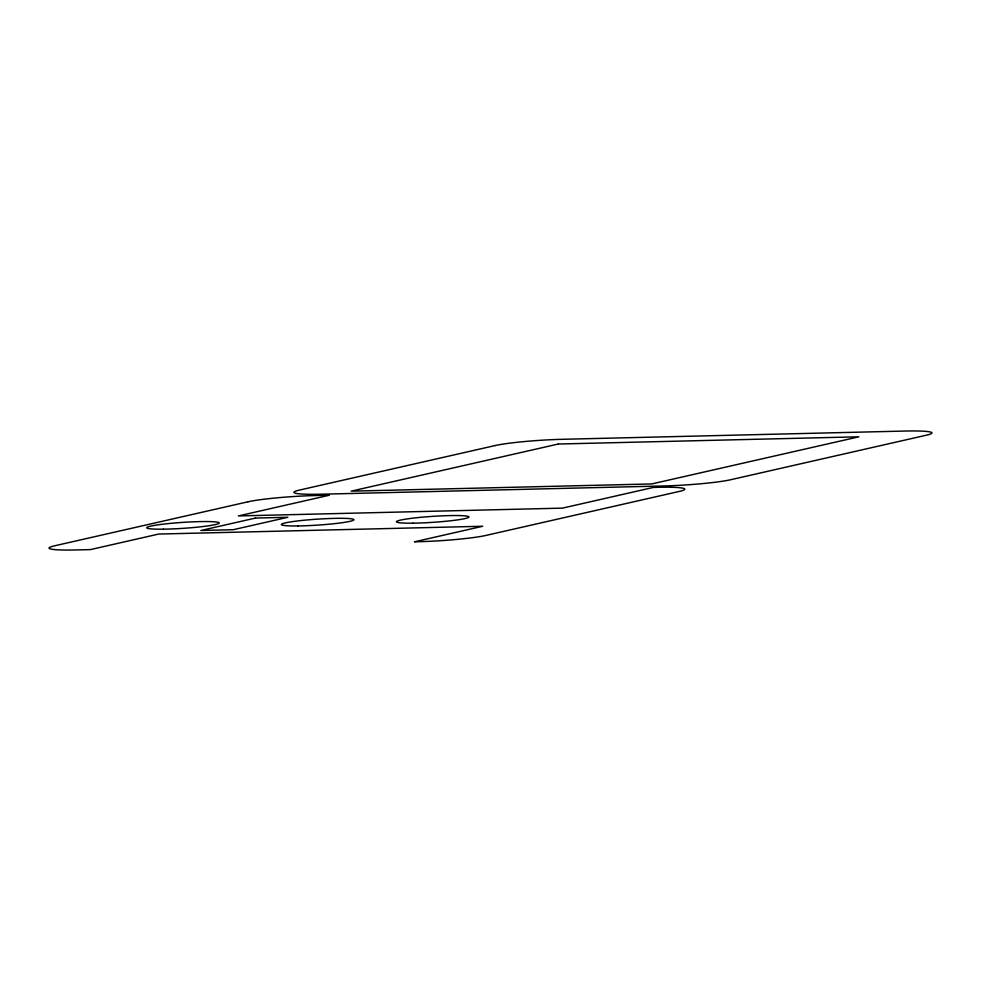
<?xml version="1.0" encoding="UTF-8"?>
<svg xmlns="http://www.w3.org/2000/svg" width="981" height="981" viewBox="0 0 981 981"><rect width="100%" height="100%" fill="white"/><g stroke="black" fill="none" stroke-linecap="round" stroke-linejoin="round"><path stroke-width="1.47" d="M247.997 501.794L54.507 545.828A50.264 4.12 -3.8 0 0 76.444 549.936L90.411 549.593L158.701 534.056L482.75 526.257L414.46 541.806L418.372 541.708A50.264 4.12 -3.8 0 0 485.828 535.454L679.318 491.42A50.264 4.12 -3.8 0 0 657.38 487.312L653.469 487.41L562.42 508.133L238.371 515.932L329.42 495.209L315.453 495.54A50.264 4.12 -3.8 0 0 247.997 501.794M495.172 445.546L299.413 490.095A50.264 4.12 -3.8 0 0 321.339 494.203L663.279 485.975A50.264 4.12 -3.8 0 0 730.735 479.721L926.493 435.172A50.264 4.12 -3.8 0 0 904.556 431.064L562.628 439.292A50.264 4.12 -3.8 0 0 495.172 445.546M558.299 444.025L351.161 491.162L651.752 483.94L858.89 436.803L558.299 444.025M255.465 518.066L200.835 530.5L233.233 529.715L287.862 517.281L255.465 518.066M413.099 523.167A36.444 2.992 -3.8 0 0 468.943 517.085A36.444 2.992 -3.8 0 0 415.785 517.821A36.444 2.992 -3.8 0 0 413.099 523.167M163.386 529.176A36.444 2.992 -3.8 0 0 219.229 523.094A36.444 2.992 -3.8 0 0 166.071 523.829A36.444 2.992 -3.8 0 0 163.386 529.176M298.028 525.939A36.444 2.992 -3.8 0 0 353.871 519.856A36.444 2.992 -3.8 0 0 300.713 520.592A36.444 2.992 -3.8 0 0 298.028 525.939"/></g></svg>
